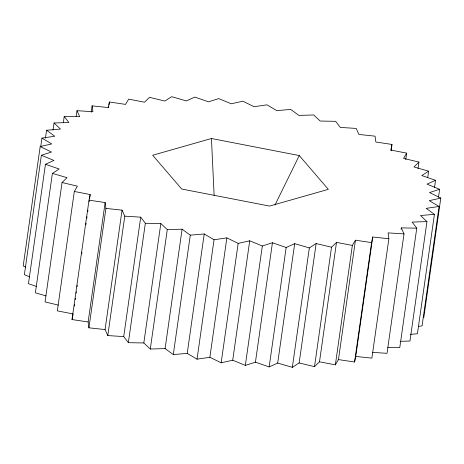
<?xml version="1.0" encoding="UTF-8"?>
<svg xmlns="http://www.w3.org/2000/svg" width="464" height="464" viewBox="0 0 464 464"><rect width="100%" height="100%" fill="white"/><g stroke="black" fill="none" stroke-linecap="round" stroke-linejoin="round"><path stroke-width="0.7" d="M40.716 146.711L41.934 138.127L51.753 143.927L40.194 146.514L23.2 265.924L25.711 267.154M40.194 146.514L51.487 152.041L41.371 155.272L24.377 274.682L29.684 276.863M45.455 138.11L46.574 130.245L60.5 129.062L54.039 122.977L53.024 130.123M41.371 155.272L53.975 160.445L45.455 164.279L28.461 283.69L36.308 286.398M45.455 164.279L59.183 169.024L52.38 173.403L35.386 292.813L46.046 295.904M63.307 122.861L64.223 116.423L79.709 116.702L76.978 110.687L92.904 111.696L92.121 105.85L108.257 107.578L109.423 101.981L125.541 104.4L128.638 99.134L144.495 102.213L149.483 97.359L164.853 101.048L171.657 96.674L186.313 100.926L194.834 97.092L208.562 101.836L218.672 98.606L231.275 103.779L242.834 101.193L254.127 106.72L266.962 104.823L276.776 110.618L290.702 109.429L298.903 115.414L313.71 114.956L320.172 121.04L335.652 121.319L340.28 127.414L356.207 128.429L358.933 134.444L375.074 136.172L375.863 142.025L391.976 144.443L391.059 150.881M52.38 173.403L67.036 177.648L62.048 182.509L45.054 301.919L58.331 305.103M76.166 116.406L76.978 110.687M62.048 182.509L77.424 186.197L74.321 191.464L57.327 310.874L73.19 313.954M91.205 112.282L92.121 105.85M319.505 361.787L335.362 364.866L338.459 359.6L354.577 362.019L355.743 356.422L371.879 358.15L388.873 238.74L372.737 237.011L371.577 242.608L355.459 240.19L352.356 245.456L336.499 242.376L319.505 361.787L314.517 366.641L299.147 362.952L292.343 367.326L277.687 363.074L269.166 366.908L255.438 362.164L245.328 365.394L232.725 360.221L221.166 362.807L209.873 357.28L197.038 359.177L187.224 353.382L173.298 354.571L165.097 348.586L150.29 349.044L143.828 342.96L128.348 342.681L123.72 336.586L107.793 335.571L105.067 329.556L88.926 327.828L88.137 321.975L72.024 319.557L89.018 200.146L90.184 194.544L74.321 191.464M74.31 306.089L74.513 304.662M75.226 299.657L75.429 298.224M76.142 293.219L76.345 291.792M77.053 286.787L77.262 285.354M81.739 253.895L81.942 252.462M85.91 224.576L86.113 223.149M86.826 218.144L87.029 216.711M87.742 211.706L87.945 210.273M89.163 201.695L89.372 200.268M89.575 198.836L90.184 194.544M108.605 107.7L108.808 106.268M109.011 104.841L109.423 101.981M88.137 321.975L105.137 202.565L89.018 200.146M88.926 327.828L105.92 208.417L105.137 202.565M105.067 329.556L122.061 210.146L105.92 208.417M107.793 335.571L124.787 216.16L122.061 210.146M123.72 336.586L140.714 217.175L124.787 216.16M128.348 342.681L145.342 223.271L140.714 217.175M143.828 342.96L160.822 223.549L145.342 223.271M150.29 349.044L167.284 229.634L160.822 223.549M165.097 348.586L182.097 229.175L167.284 229.634M173.298 354.571L190.292 235.161L182.097 229.175M187.224 353.382L204.218 233.972L190.292 235.161M197.038 359.177L214.032 239.766L204.218 233.972M209.873 357.28L226.867 237.87L214.032 239.766M221.166 362.807L238.16 243.397L249.719 240.81L262.322 245.984L272.432 242.753L286.16 247.498L294.681 243.664L309.343 247.915L316.141 243.542L331.511 247.231L336.499 242.376M232.725 360.221L249.719 240.81M245.328 365.394L262.322 245.984M255.438 362.164L272.432 242.753M269.166 366.908L286.16 247.498M277.687 363.074L294.681 243.664M292.343 367.326L309.343 247.915M299.147 362.952L316.141 243.542M314.517 366.641L331.511 247.231M335.362 364.866L352.356 245.456M338.459 359.6L355.459 240.19M354.577 362.019L371.577 242.608M355.743 356.422L372.737 237.011M405.756 159.558L406.673 153.126L390.81 150.046L391.976 144.443M401.082 229.315L401.29 227.888L416.771 228.166L399.777 347.577L387.811 347.362M401.29 227.888L404.016 233.902L387.022 353.313L372.476 352.391M418.029 168.519L418.946 162.081L403.576 158.392L406.673 153.126M427.698 177.625L428.614 171.187L413.958 166.941L418.946 162.081M410.466 334.347L417.426 333.755L434.42 214.345L420.494 215.528L426.955 221.612L409.961 341.023L400.084 341.33M434.519 187.462L435.539 180.31L421.811 175.566L428.614 171.187M438.503 197.183L439.623 189.318L427.019 184.144L435.539 180.31M423.806 317.486L440.8 198.076L429.241 200.663L439.06 206.457L422.066 325.873L418.499 326.401M72.024 319.557L73.045 314.656M274.995 205.001L299.268 155.562L211.445 138.51L152.673 155.243L181.726 189.028L269.549 206.08L328.321 189.347L299.268 155.562M439.623 189.318L429.507 192.548L440.8 198.076M41.934 138.127L54.769 136.23L46.574 130.245M439.06 206.457L426.225 208.359L434.42 214.345M54.039 122.977L68.852 122.519L64.223 116.423M426.955 221.612L412.142 222.07L416.771 228.166M404.016 233.902L388.09 232.887L388.873 238.74M226.867 237.87L238.16 243.397M211.445 138.51L214.119 195.321"/></g></svg>
